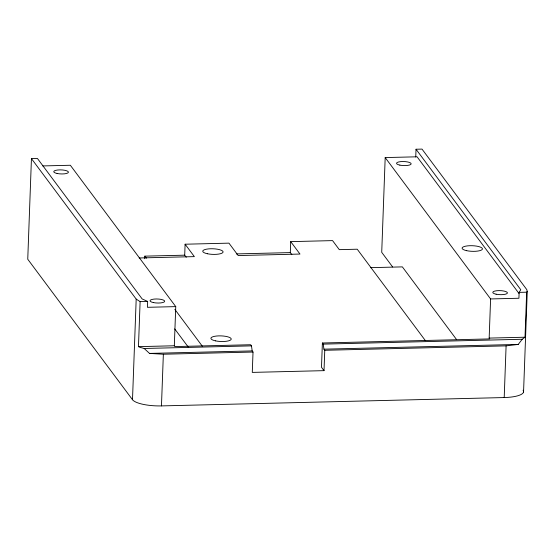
<?xml version="1.0" encoding="UTF-8"?>
<svg xmlns="http://www.w3.org/2000/svg" width="555" height="555" viewBox="0 0 555 555"><rect width="100%" height="100%" fill="white"/><g stroke="black" fill="none" stroke-linecap="round" stroke-linejoin="round"><path stroke-width="0.83" d="M519.015 293.512L417.076 156.801L385.191 157.578L490.599 298.944L489.163 338.092L489.774 338.911L322.386 342.99L323.225 344.121L323.926 349.164L324.765 350.288L324.016 370.65L252.282 372.398L253.025 352.043L252.185 350.913L251.491 345.869L250.645 344.738L174.922 346.584L174.319 345.772L175.755 306.617L147.429 307.31L147.651 301.434L142.17 298.951L37.421 158.466L31.441 158.612L27.75 259.234L132.499 399.718A24.455 6.743 2.1 0 0 161.463 405.906L504.204 397.553A24.455 6.743 2.1 0 0 523.067 390.2M132.499 399.718L136.19 299.096L31.441 158.612M251.491 345.869L144.168 348.484L140.269 347.43L138.466 346.646L140.117 301.622L136.19 299.096M144.758 258.692L144.848 256.146L184.704 255.175L186.244 257.243M161.463 405.906L163.357 354.229L253.025 352.043M184.704 255.175L185.106 244.214L228.944 243.145L238.199 255.557L299.971 254.051L290.716 241.633L332.563 240.613L339.292 249.646L357.226 249.209L425.47 340.728M291.854 254.669L290.314 252.601L290.716 241.633M322.386 342.99L321.491 367.264L324.016 370.65M385.191 157.578L381.722 252.331L392.593 266.913M415.744 156.975L416.028 149.239L422.008 149.094L526.757 289.578L527.25 291.347L523.559 391.969M504.204 397.553L506.098 345.869L518.231 344.426L522.213 339.265L525.016 337.218L526.667 292.194L527.25 291.347M416.028 149.239L520.777 289.724L519.133 292.374L518.918 298.25L490.599 298.944M42.77 165.931L70.346 165.258L175.755 306.617M236.263 253.919L290.314 252.601M139.159 257.971L194.361 256.625L185.106 244.214M370.372 267.663L402.368 266.879L456.654 339.681M140.117 301.622L147.651 301.434M519.133 292.374L526.667 292.194M138.466 346.646L174.319 345.772M489.163 338.092L525.016 337.218M323.225 344.121L522.213 339.265M144.168 348.484L149.538 353.417L252.185 350.913M323.926 349.164L518.231 344.426M324.765 350.288L506.098 345.869M163.357 354.229L149.538 353.417M144.848 256.146L146.402 258.228M174.853 309.378L202.277 346.153M174.714 328.907L188.159 346.937M215.506 340.86A10.191 2.81 2.1 0 0 231.227 339.188A10.191 2.81 2.1 0 0 216.45 336.032A10.191 2.81 2.1 0 0 215.506 340.86M207.355 253.739A10.191 2.81 2.1 0 0 223.082 252.074A10.191 2.81 2.1 0 0 208.305 248.911A10.191 2.81 2.1 0 0 207.355 253.739M466.713 250.687A10.191 2.81 2.1 0 0 482.441 249.015A10.191 2.81 2.1 0 0 467.664 245.858A10.191 2.81 2.1 0 0 466.713 250.687M496.108 294.205A7.333 2.019 2.1 0 0 507.43 293.005A7.333 2.019 2.1 0 0 496.787 290.73A7.333 2.019 2.1 0 0 496.108 294.205M153.36 302.565A7.333 2.019 2.1 0 0 164.682 301.358A7.333 2.019 2.1 0 0 154.047 299.089A7.333 2.019 2.1 0 0 153.36 302.565M399.85 165.119A7.333 2.019 2.1 0 0 411.172 163.912A7.333 2.019 2.1 0 0 400.537 161.644A7.333 2.019 2.1 0 0 399.85 165.119M57.109 173.479A7.333 2.019 2.1 0 0 68.431 172.272A7.333 2.019 2.1 0 0 57.789 169.996A7.333 2.019 2.1 0 0 57.109 173.479"/></g></svg>
